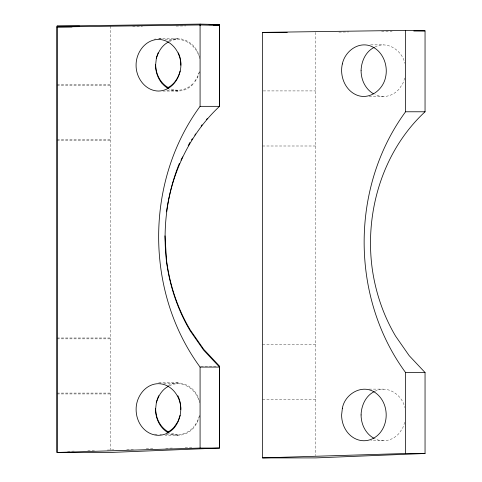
<?xml version="1.0" encoding="UTF-8"?>
<svg xmlns="http://www.w3.org/2000/svg" width="482" height="482" viewBox="0 0 482 482"><rect width="100%" height="100%" fill="white"/><g stroke="black" fill="none" stroke-linecap="round" stroke-linejoin="round"><path stroke-width="0.36" stroke-dasharray="2.41 1.81" d="M199.355 71.752L197.367 77.289L193.818 82.627M199.536 71.914L197.301 78.144L193.752 83.482M199.602 415.321L197.367 421.551L193.818 426.889M199.536 416.177L197.301 422.413L193.752 427.745A26.022 22.534 -90 0 1 177.936 435.318L165.206 435.318M404.784 78.042L402.795 83.585L399.247 88.917A26.022 22.534 -90 0 1 383.431 96.49L368.429 96.49M404.784 422.304L402.795 427.847L399.247 433.179A26.022 22.534 -90 0 1 383.431 440.753L370.7 440.753M168.857 41.036C181.178 33.806 196.777 43.88 199.355 56.978M169.465 41.566C182.057 34.788 197.126 45.477 199.536 58.527M374.96 47.007C387.239 40.374 402.223 50.483 404.784 63.269M168.182 385.618C180.551 377.846 196.752 387.823 199.355 401.241M169.465 385.835C182.057 379.057 197.126 389.739 199.536 402.789M374.96 391.27C387.239 384.636 402.223 394.746 404.784 407.537M154.168 39.205L155.608 38.988M67.57 451.285L75.813 451.032M87.796 450.658L95.285 450.429M107.269 450.061L114.758 449.827M126.742 449.459L134.231 449.23M146.215 448.863L153.71 448.628M165.694 448.26L173.183 448.031M185.166 447.664L192.655 447.429M132.689 26.643L142.425 26.51M176.123 26.04L185.853 25.908M338.93 32.071L348.667 31.933M381.617 31.481L392.101 31.33M158.5 38.56L178.003 38.56M165.181 39.416L177.936 39.416M370.676 44.856L383.431 44.856M57.075 84.621L110.288 84.621M57.009 85.483L110.221 85.483M166.748 90.2L178.003 90.2A26.022 22.534 -90 0 0 193.818 82.627M263.256 90.917L315.716 90.917M162.934 91.056L177.936 91.056A26.022 22.534 -90 0 0 193.752 83.482M57.075 139.702L110.288 139.702M57.009 140.563L110.221 140.563M262.503 145.998L315.716 145.998M57.093 337.996L110.288 337.996M57.027 338.858L110.221 338.858M262.521 344.293L315.716 344.293M200.898 366.23L216.623 366.23M178.003 382.822L158.53 382.822L160.699 383.142M163.705 383.678L177.936 383.678M369.2 389.119L383.431 389.119M57.093 393.083L110.288 393.083M57.027 393.939L110.221 393.939M262.521 399.373L315.716 399.373M166.019 434.463L178.003 434.463A26.022 22.534 -90 0 0 193.818 426.889M159.223 38.668L162.862 39.205M315.716 32.39L315.716 455.641M110.288 26.094L110.221 450.206M177.936 435.318A26.022 22.534 -90 0 1 169.393 433.336M177.936 91.056A26.022 22.534 -90 0 1 169.393 89.074M161.446 434.228A26.022 22.534 90 0 1 159.982 434.403M157.078 434.403A26.022 22.534 90 0 1 154.168 433.951M178.003 434.457A26.022 22.534 -90 0 1 170.833 433.077M178.003 90.194A26.022 22.534 90 0 1 170.14 88.525M383.431 96.49A26.022 22.534 -90 0 1 374.888 94.508M383.431 440.753A26.022 22.534 -90 0 1 374.888 438.771"/><path stroke-width="0.72" d="M156.331 58.412L155.59 65.239A25.811 22.353 90 0 0 162.127 83.482M361.084 70.673C361.289 61.437 365.663 51.508 374.285 47.326M361.084 414.936C361.289 405.699 365.663 395.77 374.285 391.589M166.513 211.827C172.08 172.092 190.004 133.857 219.551 106.341L219.551 25.438L200.078 24.956L56.954 26.956L57.021 452.465L110.221 452.465L219.551 448.055L219.551 367.085L203.657 350.185L190.125 330.73A166.935 144.57 90 0 1 166.513 261.606C162.603 228.42 166.784 194.433 179.352 163.422M180.129 71.059C178.22 78.084 173.924 85.067 167.013 88.013M180.129 415.321L177.894 421.551L174.339 426.889A26.022 22.534 90 0 1 167.079 432.481M156.415 57.665L158.156 52.845M156.349 58.527C158.235 51.749 162.205 44.953 168.79 41.892M158.65 395.734L156.415 401.928L155.59 409.501A25.811 22.353 -90 0 0 162.127 427.745A26.022 22.534 -90 0 0 168.718 432.999M156.349 402.789C158.174 396.222 161.922 389.721 168.116 386.48M180.997 160.151L182.636 156.885M188.221 145.763L189.86 142.491M200.078 24.956L200.078 106.341C144.847 181.545 144.841 291.893 200.078 367.085L200.078 448.055L57.021 452.465L57.087 26.094M405.573 30.396L405.573 111.776C350.342 186.98 350.336 297.328 405.573 372.526L405.573 453.496L262.515 457.9L262.449 32.39L405.573 30.396L425.046 30.878L425.046 111.776C383.057 150.77 364.886 210.851 372.008 267.04A166.935 144.57 90 0 0 395.62 336.171L409.152 355.62L425.046 372.526L425.046 453.496L315.716 457.9L262.515 457.9M191.456 140.015L192.306 138.798M194.842 135.153L195.686 133.936M201.187 126.037L202.03 124.82M206.29 119.663L207.314 118.572M219.617 105.486L219.617 24.582L200.144 24.1L57.021 26.094L79.566 26.094M209.134 24.727L219.617 24.582M213.562 25.522L219.551 25.438M413.815 31.035L425.046 30.878M56.954 26.956L72.005 26.956M262.449 32.39L287.242 32.39M200.078 106.341L219.551 106.341M405.573 111.776L425.046 111.776M200.078 367.085L219.551 367.085M405.573 372.526L425.046 372.526M200.078 448.055L219.551 448.055M405.573 453.496L425.046 453.496M178.388 52.845L180.129 57.665M177.894 395.734C182.714 405.989 181.527 418.912 174.273 427.745A26.022 22.534 90 0 1 158.464 435.318A26.022 22.534 90 0 1 142.654 427.745A25.811 22.353 90 0 1 136.117 409.501C135.942 396.999 145.196 383.847 158.464 383.678C171.725 383.853 180.997 396.999 180.822 409.501M180.214 58.412C183.636 72.746 174.388 90.724 158.433 91.056C145.203 90.809 135.906 77.741 136.087 65.239C135.912 52.749 145.178 39.59 158.433 39.416C171.7 39.56 180.997 52.737 180.822 65.239M164.965 235.855L166.579 260.744A166.935 144.57 90 0 0 190.191 329.875L203.723 349.323L219.617 366.23L219.617 447.2M200.144 24.1L200.144 25.594M168.718 88.736A26.022 22.534 -90 0 1 162.127 83.482M168.116 87.513A26.022 22.534 90 0 1 162.193 82.627A25.811 22.353 90 0 1 155.656 64.377M155.656 408.64A25.811 22.353 -90 0 0 162.193 426.889A26.022 22.534 -90 0 0 168.116 431.776M361.084 414.936A25.811 22.353 90 0 0 367.621 433.179A26.022 22.534 -90 0 0 374.207 438.433M373.544 93.809A26.022 22.534 -90 0 1 367.621 88.923A25.811 22.353 90 0 1 361.084 70.673M342.334 63.961C339.418 76.451 345.449 91.339 358.15 95.599C370.616 99.491 383.088 89.411 385.552 77.349C388.468 64.865 382.431 49.977 369.742 45.712C357.252 41.856 344.829 51.881 342.334 63.961M342.371 408.224L341.611 414.936A25.811 22.353 90 0 0 348.149 433.179A26.022 22.534 90 0 0 363.958 440.753A26.022 22.534 90 0 0 379.768 433.185C389.757 421.437 388.004 401.506 375.129 392.559C362.344 383.612 344.853 393.83 342.371 408.224"/></g></svg>
